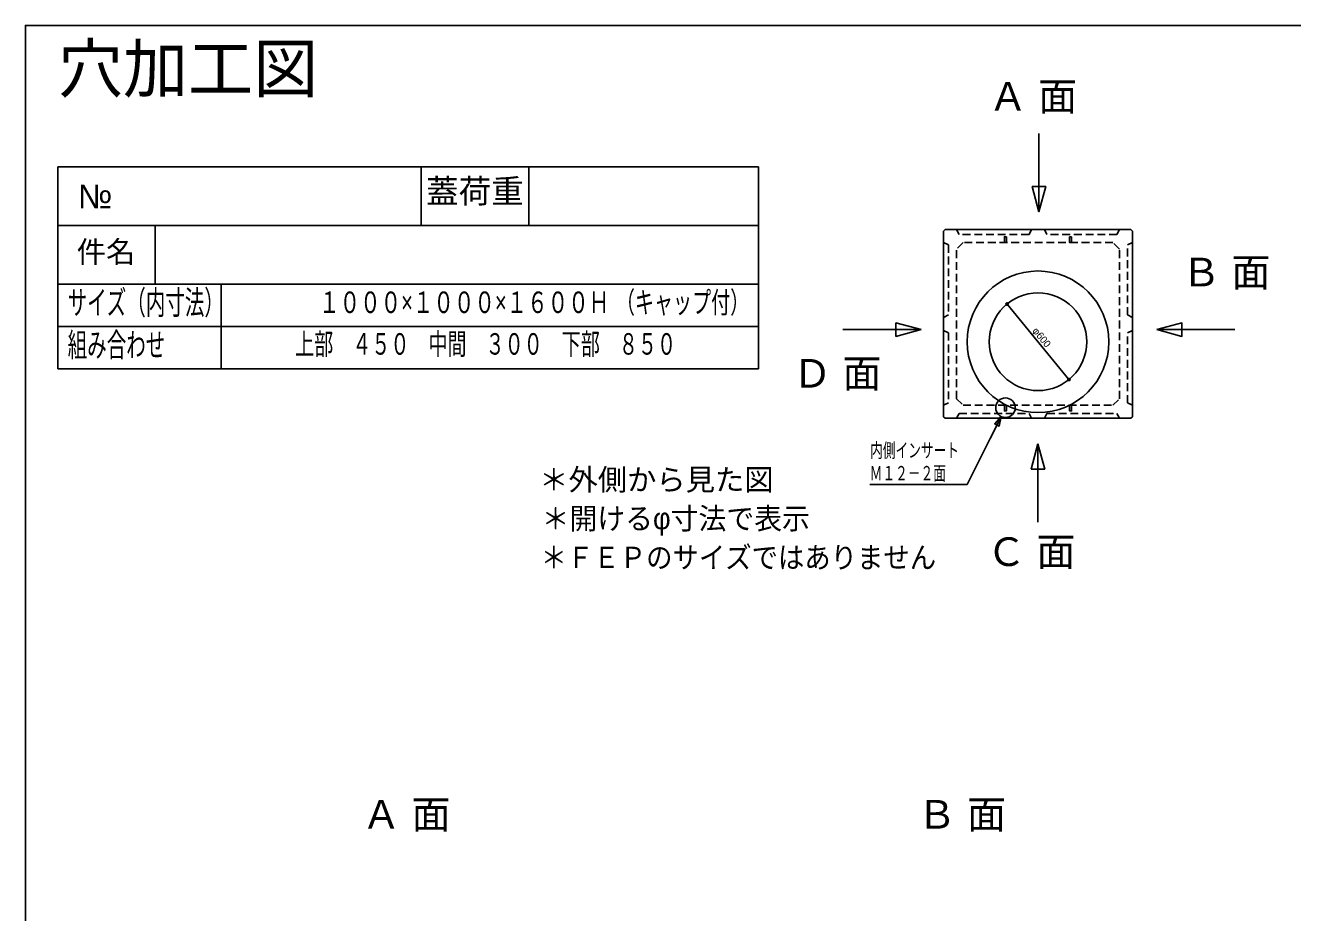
# Model space of a CAD drawing. Units: millimetres, scale not verified. Extents: x -3704 to 3796, y -2790 to 2696.
# Drawn here: x -3704 to 189, y -29 to 2696 of the extents above; entities that cross this region are included whole.
import ezdxf
from ezdxf.enums import TextEntityAlignment as Align

# ---------------------------------------------------------------- set-up
doc = ezdxf.new("R2010")
doc.units = ezdxf.units.MM
doc.header["$LTSCALE"] = 20
doc.linetypes.add('DASHED1', pattern=[1.8, 1.2, -0.6])
doc.layers.add('0-0_レイヤ_1', color=7, linetype='Continuous')
doc.styles.add('HG丸ｺﾞｼｯｸM-PRO', font='')
doc.styles.add('図脳フォント', font='')
doc.styles.get('HG丸ｺﾞｼｯｸM-PRO').set_extended_font_data('HG丸ｺﾞｼｯｸM-PRO')
doc.styles.get('図脳フォント').set_extended_font_data('図脳フォント')

msp = doc.modelspace()

# ---------------------------------------------------------------- hatches: boundary and pattern name
at = {"layer": '0-0_レイヤ_1'}
for points in [[(-682.71, 1840.43, 1), (-694.71, 1840.43, 1)], [(-492.54, 1608.41, 1), (-504.54, 1608.41, 1)]]:
    msp.add_hatch(color=256, dxfattribs=at).paths.add_polyline_path(points)

# ---------------------------------------------------------------- linework, layer by layer
for p, q in [((-3704.12, -2568.82), (-3704.12, 2646.47)), ((-590.77, 2123.88), (-590.77, 2363.88)), ((-3604.12, 2261.49), (-1868.91, 2261.49)), ((-3604.12, 2261.49), (-3604.12, 2211.49)), ((-2157.31, 2261.49), (-2157.31, 2131.49)), ((-1868.91, 2261.49), (-1451.85, 2261.49)), ((-1451.85, 2261.49), (-1451.85, 2211.49)), ((-3604.12, 1821.49), (-3604.12, 2211.49)), ((-1451.85, 2211.49), (-1451.85, 1821.49)), ((-2157.31, 2131.49), (-2157.31, 2081.49)), ((-3604.12, 2081.49), (-1451.85, 2081.49)), ((-3305.48, 2081.49), (-3305.48, 1901.49)), ((-878.63, 2069.42), (-883.63, 2064.42)), ((-883.63, 1494.42), (-883.63, 2064.42)), ((-308.63, 2069.42), (-878.63, 2069.42)), ((-303.63, 2064.42), (-308.63, 2069.42)), ((-496.63, 2046.92), (-490.63, 2046.92)), ((-3102.8, 1641.49), (-3102.8, 1901.49)), ((-688.71, 1840.43), (-498.54, 1608.41)), ((-3604.12, 1821.49), (-3604.12, 1641.49)), ((-1451.85, 1641.49), (-1451.85, 1821.49)), ((-1868.91, 1771.49), (-3604.12, 1771.49)), ((-1868.91, 1771.49), (-1451.85, 1771.49)), ((-952.77, 1761.88), (-1192.77, 1761.88)), ((-228.77, 1761.88), (11.23, 1761.88)), ((-1868.91, 1641.49), (-3604.12, 1641.49)), ((-1868.91, 1641.49), (-1451.85, 1641.49)), ((-496.63, 1529.42), (-490.63, 1529.42)), ((-883.63, 1494.42), (-878.63, 1489.42)), ((-878.63, 1489.42), (-308.63, 1489.42)), ((-593.63, 1410.54), (-593.63, 1170.54)), ((-1110.58, 1285.73), (-810.98, 1285.73))]:
    msp.add_line(p, q, dxfattribs=at)
at = {"layer": '0-0_レイヤ_1', "linetype": 'DASHED1'}
for p, q in [((-836.13, 2054.42), (-843.63, 2069.42)), ((-343.63, 2069.42), (-351.13, 2054.42)), ((-883.63, 2029.42), (-868.63, 2021.92)), ((-823.63, 2029.42), (-843.63, 2009.42)), ((-363.63, 2029.42), (-823.63, 2029.42)), ((-343.63, 2009.42), (-363.63, 2029.42)), ((-843.63, 1549.42), (-843.63, 2009.42)), ((-883.63, 1759.42), (-868.63, 1751.92)), ((-318.63, 1751.92), (-303.63, 1759.42)), ((-843.63, 1549.42), (-823.63, 1529.42)), ((-823.63, 1529.42), (-363.63, 1529.42)), ((-843.63, 1489.42), (-836.13, 1504.42)), ((-836.13, 1504.42), (-621.13, 1504.42)), ((-621.13, 1504.42), (-613.63, 1489.42)), ((-573.63, 1489.42), (-566.13, 1504.42)), ((-566.13, 1504.42), (-351.13, 1504.42)), ((-351.13, 1504.42), (-343.63, 1489.42))]:
    msp.add_line(p, q, dxfattribs=at)
at = {"layer": '0-0_レイヤ_1'}
for points in [[(-3704.12, 2646.47), (-3704.12, 2696.47), (-3532.94, 2696.47)], [(-3532.94, 2696.47), (3545.88, 2696.47), (3795.88, 2696.47)], [(-2488.3, 2261.49), (-2488.3, 2131.49), (-2488.3, 2081.49)], [(-308.63, 1489.42), (-303.63, 1494.42), (-303.63, 2064.42)], [(-496.63, 2046.92), (-496.63, 2029.42), (-490.63, 2029.42), (-490.63, 2046.92)], [(-3604.12, 1901.49), (-1868.91, 1901.49), (-1451.85, 1901.49)], [(-496.63, 1529.42), (-496.63, 1511.92), (-490.63, 1511.92), (-490.63, 1529.42)], [(-810.98, 1285.73), (-706.44, 1494.79), (-712.45, 1465.4), (-726.34, 1472.35), (-706.44, 1494.79), (-739.63, 1428.4)]]:
    msp.add_lwpolyline(points, dxfattribs=at)
for points in [[(-590.77, 2123.88), (-611.47, 2201.16), (-570.06, 2201.16)], [(-690.63, 2046.92), (-696.63, 2046.92), (-696.63, 2029.42), (-690.63, 2029.42)], [(-952.77, 1761.88), (-1030.04, 1741.18), (-1030.04, 1782.59)], [(-228.77, 1761.88), (-151.49, 1782.59), (-151.49, 1741.18)], [(-690.63, 1529.42), (-696.63, 1529.42), (-696.63, 1511.92), (-690.63, 1511.92)], [(-593.63, 1410.54), (-572.92, 1333.27), (-614.33, 1333.27)]]:
    msp.add_lwpolyline(points, close=True, dxfattribs=at)
at = {"layer": '0-0_レイヤ_1', "linetype": 'DASHED1'}
for points in [[(-613.63, 2069.42), (-621.13, 2054.42), (-836.13, 2054.42)], [(-351.13, 2054.42), (-566.13, 2054.42), (-573.63, 2069.42)], [(-303.63, 1799.42), (-318.63, 1806.92), (-318.63, 2021.92), (-303.63, 2029.42)], [(-868.63, 2021.92), (-868.63, 1806.92), (-883.63, 1799.42)], [(-363.63, 1529.42), (-343.63, 1549.42), (-343.63, 2009.42)], [(-868.63, 1751.92), (-868.63, 1536.92), (-883.63, 1529.42)], [(-303.63, 1529.42), (-318.63, 1536.92), (-318.63, 1751.92)]]:
    msp.add_lwpolyline(points, dxfattribs=at)
at = {"layer": '0-0_レイヤ_1'}
for centre, radius in [((-593.63, 1724.42), 217.5), ((-593.63, 1724.42), 150), ((-693.63, 1521.92), 30)]:
    msp.add_circle(centre, radius, dxfattribs=at)

# ---------------------------------------------------------------- texts
at = {"layer": '0-0_レイヤ_1', "style": 'HG丸ｺﾞｼｯｸM-PRO'}
for s, height, p in [('穴加工図', 146.6, (-3604.12, 2446.47)), ('Ａ 面', 87.98, (-745.85, 2407.99)), ('蓋荷重', 73.31, (-2473.3, 2128.47)), ('№', 73.31, (-3542.16, 2112.23)), ('件名', 65.98, (-3546.26, 1948.04)), ('Ｂ 面', 87.98, (-152.52, 1868.1)), ('Ｄ 面', 87.98, (-1346.94, 1557.03)), ('＊外側から見た図', 65.98, (-2125.77, 1248.2)), ('Ｃ 面', 87.98, (-751.24, 1009.26)), ('Ａ 面', 87.98, (-2670.67, 202.48)), ('Ｂ 面', 87.98, (-964.65, 202.48))]:
    msp.add_text(s, height=height, dxfattribs=at).set_placement(p, align=Align.BOTTOM_LEFT)
for s, height, width, p in [('サイズ（内寸法）', 73.31, 0.6, (-3574.12, 1786.49)), ('１０００×１０００×１６００Ｈ', 65.98, 0.7, (-2801.83, 1793.03)), ('（キャップ付）', 65.98, 0.65, (-1890.19, 1792.7)), ('組み合わせ', 73.31, 0.6, (-3574.12, 1656.49)), ('上部\u3000４５０\u3000中間\u3000３００\u3000下部\u3000８５０', 65.98, 0.65, (-2875.4, 1665.06)), ('内側インサート', 43.99, 0.65, (-1109.23, 1355.73)), ('Ｍ１２－２面', 43.99, 0.65, (-1110.58, 1285.73)), ('＊開けるφ寸法で表示', 65.98, 0.95, (-2118.21, 1128.91)), ('＊ＦＥＰのサイズではありません', 65.98, 0.9, (-2121.35, 1009.35))]:
    msp.add_text(s, height=height, dxfattribs=dict(at, width=width)).set_placement(p, align=Align.BOTTOM_LEFT)
at = {"layer": '0-0_レイヤ_1', "style": '図脳フォント'}
msp.add_text('φ600', height=21.99, rotation=309.341, dxfattribs=at).set_placement((-617.4, 1753.42), align=Align.BOTTOM_LEFT)

doc.saveas('drawing.dxf')
